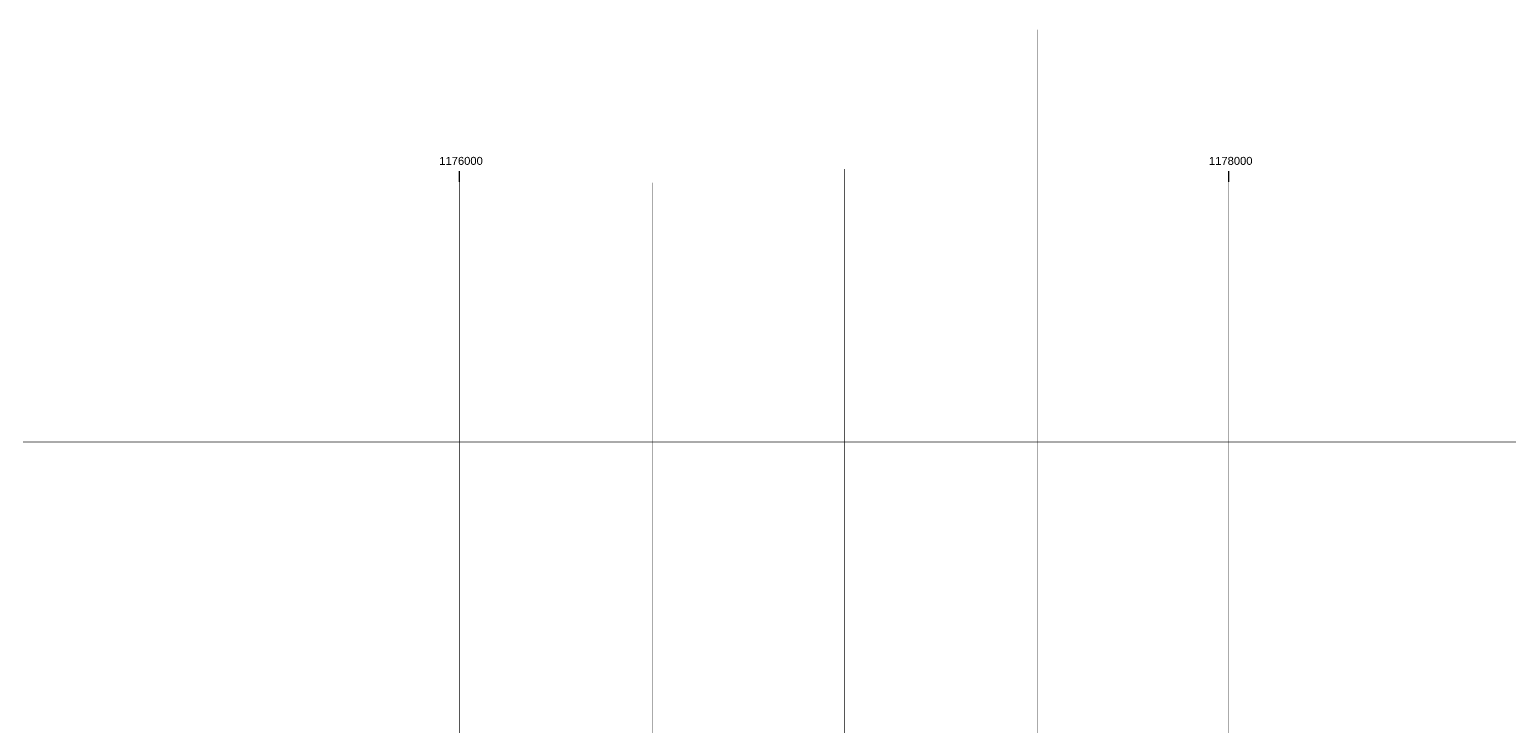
# Model space of a CAD drawing. Header units: millimetres. Extents: x -3588 to 75209, y -3737 to 38254.
# Drawn here: x 4988 to 8834, y 7390 to 9202 of the extents above; entities that cross this region are included whole.
import ezdxf

# ---------------------------------------------------------------- set-up
doc = ezdxf.new("R2010")
doc.units = ezdxf.units.MM
doc.layers.add('P', color=253, linetype='Continuous')
doc.layers.add('T', color=7, linetype='Continuous')

msp = doc.modelspace()

# ---------------------------------------------------------------- linework, layer by layer
at = {"layer": 'P', "const_width": 1.2}
for points in [[(7607.38, -124.774), (7607.38, 9201.454)], [(7106.095, -486.411), (7106.095, 8839.817)], [(6104.804, -520.269), (6104.804, 8805.959)], [(6605.975, -522.389), (6605.975, 8803.839)], [(8104.804, -520.269), (8104.804, 8805.959)], [(-1120.072, 8129.594), (14080.559, 8129.594)]]:
    msp.add_lwpolyline(points, dxfattribs=at)
at = {"layer": 'P'}
for points in [[(6104.804, 8805.959), (6104.804, 8834.189)], [(8104.804, 8805.959), (8104.804, 8834.189)]]:
    msp.add_lwpolyline(points, dxfattribs=at)

# ---------------------------------------------------------------- texts
at = {"layer": 'T', "char_height": 20.80483, "attachment_point": 1}
for s, insert in [('{\\fArial|b0|i0|c0|p18;1176000}', (6052.52, 8870.998)), ('{\\fArial|b0|i0|c0|p18;1178000}', (8052.984, 8870.998))]:
    msp.add_mtext(s, dxfattribs=dict(at, insert=insert))

doc.saveas('drawing.dxf')
